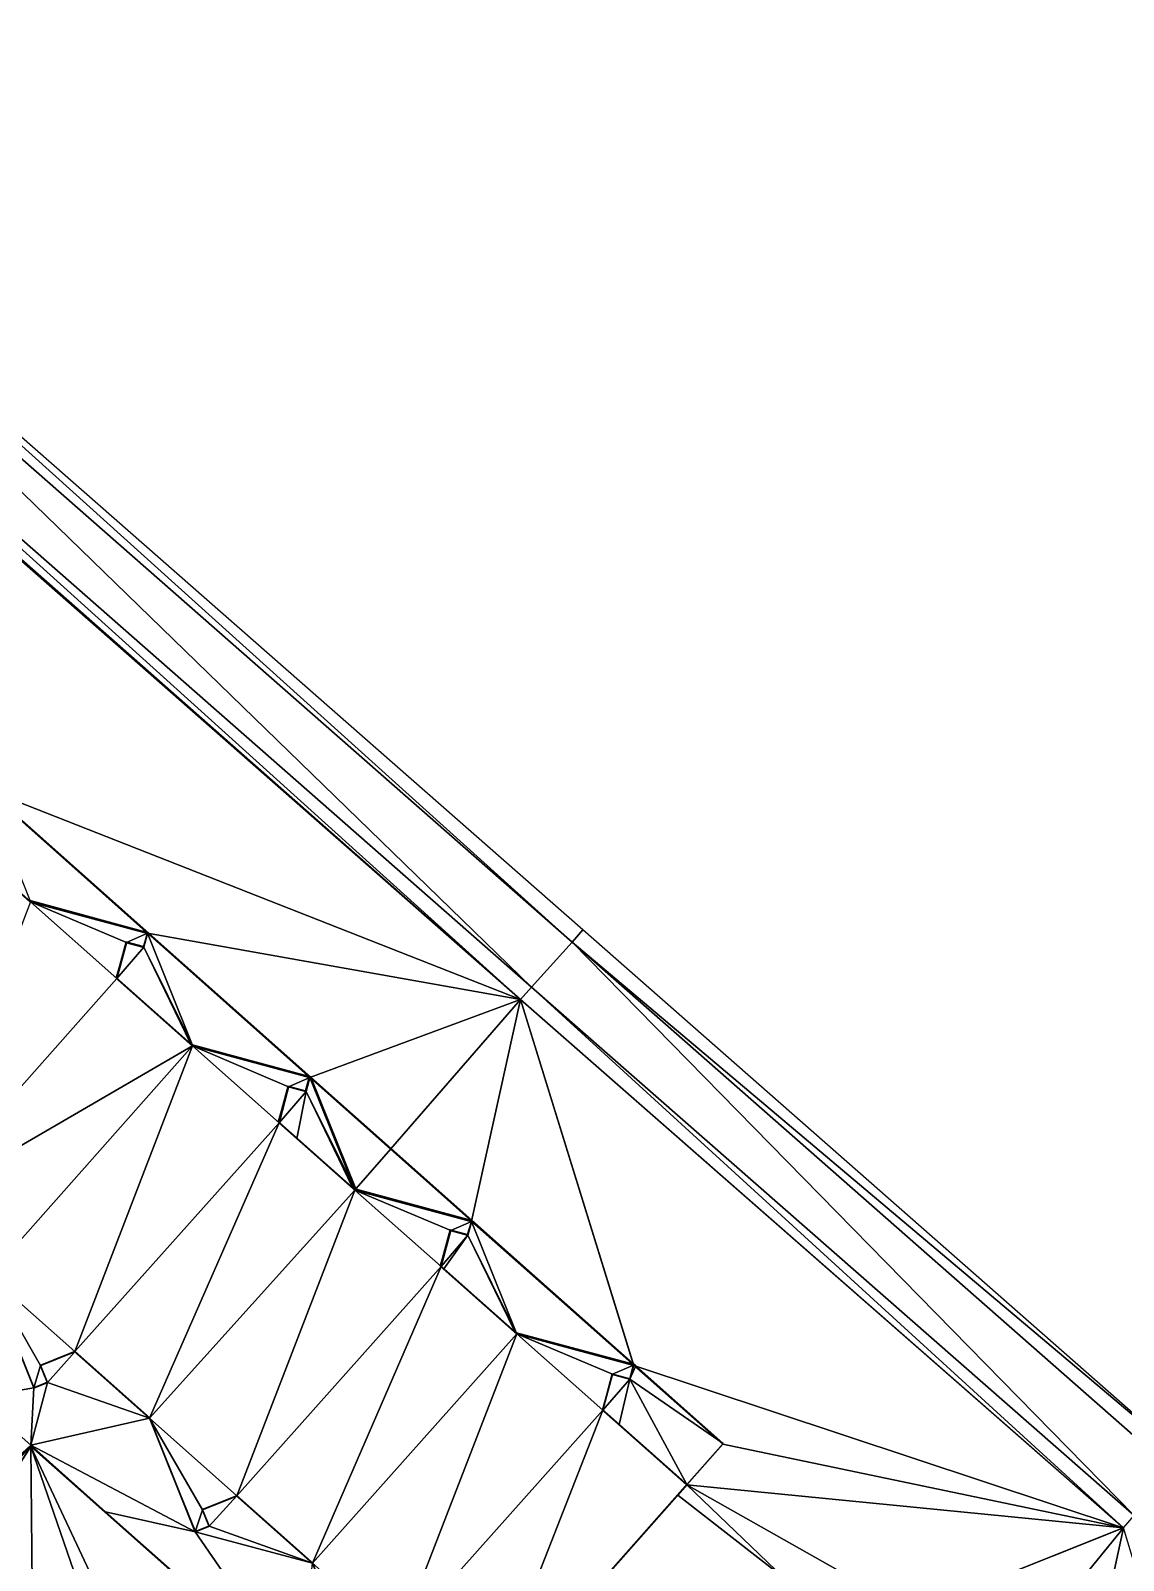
# Model space of a CAD drawing. Header units: metres. Extents: x 1634389 to 1634634, y 8249577 to 8249800.
# Drawn here: x 1634521.58 to 1634551.83, y 8249682.95 to 8249725.31 of the extents above; entities that cross this region are included whole.
import ezdxf

# ---------------------------------------------------------------- set-up
doc = ezdxf.new("R2010")
doc.units = ezdxf.units.M
doc.header["$LTSCALE"] = 2
doc.linetypes.add('CACHE2', pattern=[4.7625, 3.175, -1.5875])
for name, color, linetype in [('CONTOUR-BATIMENT', 5, 'Continuous'), ('MNT-02-ACCES PIETON PRIVE-FF-35', 40, 'Continuous'), ('MNT-02-BASSIN-FF-30', 205, 'Continuous'), ('MNT-02-BATIMENT FINI-FF-0', 1, 'Continuous'), ('MNT-02-ESPACE VERT-PRIVE-FF-30', 222, 'CACHE2')]:
    doc.layers.add(name, color=color, linetype=linetype)

msp = doc.modelspace()

# ---------------------------------------------------------------- linework, layer by layer
at = {"layer": 'CONTOUR-BATIMENT', "linetype": 'CACHE2', "ltscale": 0.05, "const_width": 0.05, "elevation": 0.55, "flags": 128}
msp.add_lwpolyline([(1634494.243, 8249725.281), (1634497.804, 8249724.321), (1634497.7, 8249723.935), (1634497.225, 8249724.062), (1634496.957, 8249723.067), (1634499.054, 8249721.203), (1634502.292, 8249720.331), (1634502.188, 8249719.944), (1634501.713, 8249720.072), (1634501.445, 8249719.077), (1634503.542, 8249717.213), (1634506.778, 8249716.346), (1634506.674, 8249715.959), (1634506.198, 8249716.086), (1634505.93, 8249715.092), (1634508.028, 8249713.228), (1634511.266, 8249712.355), (1634511.159, 8249711.974), (1634510.684, 8249712.102), (1634510.415, 8249711.106), (1634512.513, 8249709.242), (1634515.747, 8249708.371), (1634515.644, 8249707.989), (1634515.169, 8249708.116), (1634514.901, 8249707.121), (1634517.092, 8249705.176), (1634520.33, 8249704.304), (1634520.226, 8249703.917), (1634519.718, 8249704.062), (1634519.453, 8249703.076), (1634521.573, 8249701.186), (1634524.814, 8249700.317), (1634524.711, 8249699.93), (1634524.235, 8249700.057), (1634523.966, 8249699.063), (1634526.064, 8249697.199), (1634529.308, 8249696.325), (1634529.204, 8249695.938), (1634528.72, 8249696.069), (1634528.461, 8249695.071), (1634530.558, 8249693.207), (1634533.784, 8249692.337), (1634533.682, 8249691.959), (1634533.207, 8249692.087), (1634532.939, 8249691.091), (1634535.037, 8249689.228), (1634538.27, 8249688.356), (1634538.168, 8249687.974), (1634537.684, 8249688.105), (1634537.414, 8249687.116), (1634539.743, 8249685.048), (1634534.122, 8249678.692), (1634531.765, 8249680.765), (1634530.815, 8249680.384), (1634531.002, 8249679.917), (1634530.633, 8249679.764), (1634529.384, 8249682.875), (1634527.287, 8249684.739), (1634526.334, 8249684.357), (1634526.521, 8249683.9), (1634526.135, 8249683.745), (1634524.872, 8249686.894), (1634522.803, 8249688.734), (1634521.853, 8249688.35), (1634522.043, 8249687.879), (1634521.672, 8249687.73), (1634520.423, 8249690.842), (1634518.325, 8249692.706), (1634517.372, 8249692.324), (1634517.554, 8249691.87), (1634517.177, 8249691.722), (1634515.924, 8249694.833), (1634513.856, 8249696.67), (1634512.9, 8249696.287), (1634513.086, 8249695.825), (1634512.703, 8249695.666), (1634511.437, 8249698.82), (1634509.264, 8249700.751), (1634508.313, 8249700.369), (1634508.5, 8249699.903), (1634508.111, 8249699.746), (1634506.827, 8249702.93), (1634504.758, 8249704.77), (1634503.807, 8249704.389), (1634503.995, 8249703.919), (1634503.626, 8249703.766), (1634502.378, 8249706.878), (1634500.28, 8249708.741), (1634499.327, 8249708.359), (1634499.511, 8249707.9), (1634499.121, 8249707.747), (1634497.856, 8249710.9), (1634495.788, 8249712.738), (1634494.838, 8249712.357), (1634495.027, 8249711.885), (1634494.656, 8249711.736), (1634493.407, 8249714.848), (1634491.31, 8249716.712), (1634490.357, 8249716.33), (1634490.538, 8249715.875), (1634490.167, 8249715.727), (1634488.795, 8249719.15), (1634494.243, 8249725.281)], close=True, dxfattribs=at)
at = {"layer": 'MNT-02-ACCES PIETON PRIVE-FF-35', "linetype": 'ByBlock'}
for points in [[(1634520.397, 8249704.277, 99.179), (1634520.33, 8249704.304, 99.18), (1634524.768, 8249700.357, 99.18)], [(1634521.556, 8249701.229, 99.18), (1634524.768, 8249700.357, 99.18), (1634520.33, 8249704.304, 99.18)], [(1634524.768, 8249700.357, 99.18), (1634524.81, 8249700.346, 99.179), (1634520.397, 8249704.277, 99.179)], [(1634524.81, 8249700.346, 99.179), (1634524.862, 8249700.308, 99.179), (1634520.397, 8249704.277, 99.179)], [(1634524.212, 8249700.067, 99.18), (1634523.947, 8249699.081, 99.18), (1634524.235, 8249700.057, 99.18)], [(1634523.947, 8249699.081, 99.18), (1634523.967, 8249699.064, 99.18), (1634524.235, 8249700.057, 99.18)], [(1634523.967, 8249699.064, 99.18), (1634524.711, 8249699.93, 99.18), (1634524.235, 8249700.057, 99.18)], [(1634524.215, 8249700.077, 99.18), (1634524.212, 8249700.067, 99.18), (1634524.235, 8249700.057, 99.18)], [(1634524.255, 8249700.067, 99.18), (1634524.215, 8249700.077, 99.18), (1634524.235, 8249700.057, 99.18)], [(1634524.711, 8249699.93, 99.18), (1634524.255, 8249700.067, 99.18), (1634524.235, 8249700.057, 99.18)], [(1634524.705, 8249699.946, 99.18), (1634524.255, 8249700.067, 99.18), (1634524.711, 8249699.93, 99.18)], [(1634524.814, 8249700.317, 99.18), (1634524.705, 8249699.946, 99.18), (1634524.711, 8249699.93, 99.18)], [(1634524.8, 8249700.311, 99.18), (1634524.705, 8249699.946, 99.18), (1634524.814, 8249700.317, 99.18)], [(1634526.05, 8249697.235, 99.18), (1634524.814, 8249700.317, 99.18), (1634524.711, 8249699.93, 99.18)], [(1634524.803, 8249700.32, 99.18), (1634524.8, 8249700.311, 99.18), (1634524.814, 8249700.317, 99.18)], [(1634524.804, 8249700.326, 99.18), (1634524.803, 8249700.32, 99.18), (1634524.814, 8249700.317, 99.18)], [(1634524.81, 8249700.346, 99.179), (1634524.804, 8249700.326, 99.18), (1634524.814, 8249700.317, 99.18)], [(1634524.862, 8249700.308, 99.179), (1634524.81, 8249700.346, 99.179), (1634524.814, 8249700.317, 99.18)], [(1634524.862, 8249700.308, 99.179), (1634524.814, 8249700.317, 99.18), (1634529.256, 8249696.371, 99.18)], [(1634529.256, 8249696.371, 99.18), (1634524.814, 8249700.317, 99.18), (1634526.05, 8249697.235, 99.18)], [(1634529.256, 8249696.371, 99.18), (1634529.296, 8249696.36, 99.179), (1634524.862, 8249700.308, 99.179)], [(1634529.296, 8249696.36, 99.179), (1634529.333, 8249696.334, 99.179), (1634524.862, 8249700.308, 99.179)], [(1634523.967, 8249699.063, 99.18), (1634526.015, 8249697.245, 99.18), (1634524.711, 8249699.93, 99.18)], [(1634523.967, 8249699.064, 99.18), (1634523.967, 8249699.063, 99.18), (1634524.711, 8249699.93, 99.18)], [(1634526.046, 8249697.236, 99.18), (1634526.05, 8249697.235, 99.18), (1634524.711, 8249699.93, 99.18)], [(1634526.015, 8249697.245, 99.18), (1634526.046, 8249697.236, 99.18), (1634524.711, 8249699.93, 99.18)], [(1634529.282, 8249696.313, 99.18), (1634529.179, 8249695.958, 99.18), (1634529.204, 8249695.938, 99.18)], [(1634529.282, 8249696.313, 99.18), (1634529.204, 8249695.938, 99.18), (1634529.308, 8249696.325, 99.18)], [(1634529.204, 8249695.938, 99.18), (1634530.542, 8249693.247, 99.18), (1634529.308, 8249696.325, 99.18)], [(1634529.287, 8249696.33, 99.18), (1634529.282, 8249696.313, 99.18), (1634529.308, 8249696.325, 99.18)], [(1634529.29, 8249696.341, 99.18), (1634529.287, 8249696.33, 99.18), (1634529.308, 8249696.325, 99.18)], [(1634529.296, 8249696.36, 99.179), (1634529.29, 8249696.341, 99.18), (1634529.308, 8249696.325, 99.18)], [(1634529.333, 8249696.334, 99.179), (1634529.296, 8249696.36, 99.179), (1634529.308, 8249696.325, 99.18)], [(1634529.333, 8249696.334, 99.179), (1634529.308, 8249696.325, 99.18), (1634530.542, 8249693.247, 99.18)], [(1634531.558, 8249694.357, 99.136), (1634529.333, 8249696.334, 99.179), (1634530.584, 8249693.236, 99.179)], [(1634530.584, 8249693.236, 99.179), (1634529.333, 8249696.334, 99.179), (1634530.542, 8249693.247, 99.18)], [(1634528.698, 8249696.079, 99.18), (1634528.433, 8249695.095, 99.18), (1634528.72, 8249696.069, 99.18)], [(1634528.433, 8249695.095, 99.18), (1634528.461, 8249695.071, 99.18), (1634528.72, 8249696.069, 99.18)], [(1634528.461, 8249695.071, 99.18), (1634529.204, 8249695.938, 99.18), (1634528.72, 8249696.069, 99.18)], [(1634528.948, 8249694.638, 99.18), (1634529.204, 8249695.938, 99.18), (1634528.461, 8249695.071, 99.18)], [(1634528.7, 8249696.087, 99.18), (1634528.698, 8249696.079, 99.18), (1634528.72, 8249696.069, 99.18)], [(1634528.738, 8249696.077, 99.18), (1634528.7, 8249696.087, 99.18), (1634528.72, 8249696.069, 99.18)], [(1634529.179, 8249695.958, 99.18), (1634528.738, 8249696.077, 99.18), (1634528.72, 8249696.069, 99.18)], [(1634529.179, 8249695.958, 99.18), (1634528.72, 8249696.069, 99.18), (1634529.204, 8249695.938, 99.18)], [(1634528.948, 8249694.638, 99.18), (1634530.501, 8249693.259, 99.18), (1634529.204, 8249695.938, 99.18)], [(1634530.501, 8249693.259, 99.18), (1634530.538, 8249693.249, 99.18), (1634529.204, 8249695.938, 99.18)], [(1634530.538, 8249693.249, 99.18), (1634530.542, 8249693.247, 99.18), (1634529.204, 8249695.938, 99.18)], [(1634528.433, 8249695.095, 99.18), (1634528.433, 8249695.095, 99.18), (1634528.461, 8249695.071, 99.18)], [(1634528.433, 8249695.095, 99.18), (1634528.46, 8249695.071, 99.18), (1634528.461, 8249695.071, 99.18)], [(1634528.46, 8249695.071, 99.18), (1634528.948, 8249694.638, 99.18), (1634528.461, 8249695.071, 99.18)], [(1634530.584, 8249693.236, 99.179), (1634533.782, 8249692.374, 99.179), (1634531.558, 8249694.357, 99.136)], [(1634533.782, 8249692.374, 99.179), (1634533.792, 8249692.371, 99.179), (1634531.558, 8249694.357, 99.136)], [(1634533.185, 8249692.097, 99.18), (1634532.919, 8249691.109, 99.18), (1634533.207, 8249692.087, 99.18)], [(1634532.919, 8249691.109, 99.18), (1634532.939, 8249691.091, 99.18), (1634533.207, 8249692.087, 99.18)], [(1634532.939, 8249691.091, 99.18), (1634533.682, 8249691.959, 99.18), (1634533.207, 8249692.087, 99.18)], [(1634533.186, 8249692.101, 99.18), (1634533.185, 8249692.097, 99.18), (1634533.207, 8249692.087, 99.18)], [(1634533.218, 8249692.092, 99.18), (1634533.186, 8249692.101, 99.18), (1634533.207, 8249692.087, 99.18)], [(1634533.665, 8249691.972, 99.18), (1634533.218, 8249692.092, 99.18), (1634533.207, 8249692.087, 99.18)], [(1634533.665, 8249691.972, 99.18), (1634533.207, 8249692.087, 99.18), (1634533.682, 8249691.959, 99.18)], [(1634533.769, 8249692.331, 99.18), (1634533.665, 8249691.972, 99.18), (1634533.682, 8249691.959, 99.18)], [(1634535.023, 8249689.263, 99.18), (1634533.784, 8249692.337, 99.18), (1634533.682, 8249691.959, 99.18)], [(1634533.784, 8249692.337, 99.18), (1634533.769, 8249692.331, 99.18), (1634533.682, 8249691.959, 99.18)], [(1634533.772, 8249692.341, 99.18), (1634533.769, 8249692.331, 99.18), (1634533.784, 8249692.337, 99.18)], [(1634533.782, 8249692.374, 99.179), (1634533.772, 8249692.341, 99.18), (1634533.792, 8249692.371, 99.179)], [(1634533.792, 8249692.371, 99.179), (1634533.772, 8249692.341, 99.18), (1634533.784, 8249692.337, 99.18)], [(1634533.792, 8249692.371, 99.179), (1634533.784, 8249692.337, 99.18), (1634538.219, 8249688.401, 99.18)], [(1634535.023, 8249689.263, 99.18), (1634538.219, 8249688.401, 99.18), (1634533.784, 8249692.337, 99.18)], [(1634538.219, 8249688.401, 99.18), (1634538.256, 8249688.403, 99.179), (1634533.792, 8249692.371, 99.179)], [(1634532.939, 8249691.091, 99.18), (1634533.018, 8249691.021, 99.18), (1634533.682, 8249691.959, 99.18)], [(1634533.018, 8249691.021, 99.18), (1634534.987, 8249689.273, 99.18), (1634533.682, 8249691.959, 99.18)], [(1634534.987, 8249689.273, 99.18), (1634535.019, 8249689.264, 99.18), (1634533.682, 8249691.959, 99.18)], [(1634535.019, 8249689.264, 99.18), (1634535.023, 8249689.263, 99.18), (1634533.682, 8249691.959, 99.18)], [(1634521.672, 8249687.73, 99.18), (1634520.423, 8249690.842, 99.18), (1634520.091, 8249687.467, 99.14)], [(1634522.8, 8249688.73, 99.18), (1634521.853, 8249688.35, 99.18), (1634522.043, 8249687.879, 99.18)], [(1634524.872, 8249686.894, 99.18), (1634522.804, 8249688.732, 99.18), (1634522.043, 8249687.879, 99.18)], [(1634522.804, 8249688.732, 99.18), (1634522.8, 8249688.73, 99.18), (1634522.043, 8249687.879, 99.18)], [(1634522.04, 8249687.884, 99.18), (1634522.043, 8249687.879, 99.18), (1634521.853, 8249688.35, 99.18)], [(1634538.158, 8249687.983, 99.18), (1634538.168, 8249687.974, 99.18), (1634538.257, 8249688.35, 99.18)], [(1634538.27, 8249688.356, 99.18), (1634538.257, 8249688.35, 99.18), (1634538.168, 8249687.974, 99.18)], [(1634538.332, 8249688.336, 99.178), (1634538.27, 8249688.356, 99.18), (1634538.168, 8249687.974, 99.18)], [(1634540.751, 8249686.185, 99.124), (1634538.332, 8249688.336, 99.178), (1634538.168, 8249687.974, 99.18)], [(1634538.219, 8249688.401, 99.18), (1634538.26, 8249688.39, 99.179), (1634538.256, 8249688.403, 99.179)], [(1634538.26, 8249688.39, 99.179), (1634538.268, 8249688.388, 99.179), (1634538.256, 8249688.403, 99.179)], [(1634538.268, 8249688.388, 99.179), (1634538.332, 8249688.336, 99.178), (1634538.256, 8249688.403, 99.179)], [(1634538.26, 8249688.359, 99.18), (1634538.257, 8249688.35, 99.18), (1634538.27, 8249688.356, 99.18)], [(1634538.261, 8249688.364, 99.18), (1634538.26, 8249688.359, 99.18), (1634538.27, 8249688.356, 99.18)], [(1634538.264, 8249688.376, 99.18), (1634538.261, 8249688.364, 99.18), (1634538.27, 8249688.356, 99.18)], [(1634538.268, 8249688.388, 99.179), (1634538.264, 8249688.376, 99.18), (1634538.27, 8249688.356, 99.18)], [(1634538.332, 8249688.336, 99.178), (1634538.268, 8249688.388, 99.179), (1634538.27, 8249688.356, 99.18)], [(1634521.672, 8249687.73, 99.18), (1634520.091, 8249687.467, 99.14), (1634521.585, 8249686.14, 99.14)], [(1634521.585, 8249686.14, 99.14), (1634524.872, 8249686.894, 99.18), (1634522.043, 8249687.879, 99.18)], [(1634521.672, 8249687.73, 99.18), (1634521.585, 8249686.14, 99.14), (1634522.043, 8249687.879, 99.18)], [(1634522.04, 8249687.884, 99.18), (1634521.672, 8249687.73, 99.18), (1634522.043, 8249687.879, 99.18)], [(1634537.67, 8249688.11, 99.18), (1634537.405, 8249687.125, 99.18), (1634537.684, 8249688.105, 99.18)], [(1634537.405, 8249687.125, 99.18), (1634537.414, 8249687.116, 99.18), (1634537.684, 8249688.105, 99.18)], [(1634537.414, 8249687.116, 99.18), (1634538.168, 8249687.974, 99.18), (1634537.684, 8249688.105, 99.18)], [(1634537.414, 8249687.116, 99.18), (1634537.414, 8249687.116, 99.18), (1634538.168, 8249687.974, 99.18)], [(1634537.414, 8249687.116, 99.18), (1634537.867, 8249686.714, 99.18), (1634538.168, 8249687.974, 99.18)], [(1634537.671, 8249688.114, 99.18), (1634537.67, 8249688.11, 99.18), (1634537.684, 8249688.105, 99.18)], [(1634537.693, 8249688.108, 99.18), (1634537.671, 8249688.114, 99.18), (1634537.684, 8249688.105, 99.18)], [(1634538.158, 8249687.983, 99.18), (1634537.693, 8249688.108, 99.18), (1634537.684, 8249688.105, 99.18)], [(1634538.168, 8249687.974, 99.18), (1634538.158, 8249687.983, 99.18), (1634537.684, 8249688.105, 99.18)], [(1634537.867, 8249686.714, 99.18), (1634539.742, 8249685.05, 99.18), (1634538.168, 8249687.974, 99.18)], [(1634540.751, 8249686.185, 99.124), (1634538.168, 8249687.974, 99.18), (1634539.742, 8249685.05, 99.18)], [(1634520.091, 8249687.467, 99.14), (1634517.353, 8249682.256, 98.979), (1634521.585, 8249686.14, 99.14)], [(1634524.872, 8249686.894, 99.18), (1634521.585, 8249686.14, 99.14), (1634526.135, 8249683.745, 99.18)], [(1634526.141, 8249683.763, 99.18), (1634524.872, 8249686.894, 99.18), (1634526.135, 8249683.745, 99.18)], [(1634537.867, 8249686.714, 99.18), (1634539.741, 8249685.048, 99.18), (1634539.742, 8249685.049, 99.18)], [(1634537.867, 8249686.714, 99.18), (1634539.742, 8249685.049, 99.18), (1634539.742, 8249685.05, 99.18)], [(1634521.585, 8249686.127, 99.14), (1634521.585, 8249686.14, 99.14), (1634517.353, 8249682.256, 98.979)], [(1634517.353, 8249682.256, 98.979), (1634517.796, 8249681.863, 98.976), (1634521.585, 8249686.127, 99.14)], [(1634523.657, 8249684.298, 99.14), (1634526.135, 8249683.745, 99.18), (1634521.585, 8249686.14, 99.14)], [(1634521.585, 8249686.127, 99.14), (1634521.589, 8249686.132, 99.14), (1634521.585, 8249686.14, 99.14)], [(1634521.589, 8249686.132, 99.14), (1634523.657, 8249684.298, 99.14), (1634521.585, 8249686.14, 99.14)], [(1634527.287, 8249684.739, 99.18), (1634526.334, 8249684.357, 99.18), (1634526.521, 8249683.9, 99.18)], [(1634526.334, 8249684.357, 99.18), (1634526.516, 8249683.903, 99.18), (1634526.521, 8249683.9, 99.18)], [(1634529.384, 8249682.875, 99.18), (1634527.287, 8249684.739, 99.18), (1634526.521, 8249683.9, 99.18)], [(1634523.657, 8249684.298, 99.14), (1634529.045, 8249679.522, 99.14), (1634526.135, 8249683.745, 99.18)], [(1634526.135, 8249683.745, 99.18), (1634529.384, 8249682.875, 99.18), (1634526.521, 8249683.9, 99.18)], [(1634526.145, 8249683.754, 99.18), (1634526.135, 8249683.745, 99.18), (1634526.521, 8249683.9, 99.18)], [(1634526.145, 8249683.754, 99.18), (1634526.141, 8249683.763, 99.18), (1634526.135, 8249683.745, 99.18)], [(1634529.045, 8249679.522, 99.14), (1634529.384, 8249682.875, 99.18), (1634526.135, 8249683.745, 99.18)], [(1634526.516, 8249683.903, 99.18), (1634526.145, 8249683.754, 99.18), (1634526.521, 8249683.9, 99.18)]]:
    msp.add_3dface(points, dxfattribs=at)
at = {"layer": 'MNT-02-BASSIN-FF-30', "color": 1, "linetype": 'ByBlock'}
for points in [[(1634536.57, 8249700.07, 98.78), (1634511.745, 8249722.462, 99.08), (1634511.448, 8249722.124, 98.78)], [(1634536.867, 8249700.408, 99.08), (1634511.745, 8249722.462, 99.08), (1634536.57, 8249700.07, 98.78)], [(1634535.44, 8249698.821, 98.73), (1634511.448, 8249722.124, 98.78), (1634510.333, 8249720.886, 98.73)], [(1634536.57, 8249700.07, 98.78), (1634511.448, 8249722.124, 98.78), (1634535.44, 8249698.821, 98.73)], [(1634510.036, 8249720.548, 99.03), (1634535.143, 8249698.483, 99.03), (1634510.333, 8249720.886, 98.73)], [(1634535.143, 8249698.483, 99.03), (1634535.44, 8249698.821, 98.73), (1634510.333, 8249720.886, 98.73)], [(1634536.57, 8249700.07, 98.78), (1634535.44, 8249698.821, 98.73), (1634552.123, 8249684.195, 98.5)], [(1634553.533, 8249685.756, 98.85), (1634536.867, 8249700.408, 99.08), (1634536.57, 8249700.07, 98.78)], [(1634552.123, 8249684.195, 98.5), (1634553.304, 8249685.359, 98.55), (1634536.57, 8249700.07, 98.78)], [(1634553.533, 8249685.756, 98.85), (1634536.57, 8249700.07, 98.78), (1634553.304, 8249685.359, 98.55)], [(1634535.143, 8249698.483, 99.03), (1634551.826, 8249683.857, 98.8), (1634535.44, 8249698.821, 98.73)], [(1634535.44, 8249698.821, 98.73), (1634551.826, 8249683.857, 98.8), (1634552.123, 8249684.195, 98.5)]]:
    msp.add_3dface(points, dxfattribs=at)
at = {"layer": 'MNT-02-BATIMENT FINI-FF-0', "color": 5, "linetype": 'ByBlock'}
for points in [[(1634518.325, 8249692.706, 99.53), (1634523.966, 8249699.063, 99.53), (1634521.573, 8249701.186, 99.53)], [(1634523.966, 8249699.063, 99.53), (1634524.235, 8249700.057, 99.53), (1634521.573, 8249701.186, 99.53)], [(1634524.235, 8249700.057, 99.53), (1634524.814, 8249700.317, 99.53), (1634521.573, 8249701.186, 99.53)], [(1634524.235, 8249700.057, 99.53), (1634524.711, 8249699.93, 99.53), (1634524.814, 8249700.317, 99.53)], [(1634518.325, 8249692.706, 99.53), (1634526.064, 8249697.199, 99.53), (1634523.966, 8249699.063, 99.53)], [(1634518.325, 8249692.706, 99.53), (1634520.423, 8249690.842, 99.53), (1634526.064, 8249697.199, 99.53)], [(1634520.423, 8249690.842, 99.53), (1634522.803, 8249688.734, 99.53), (1634526.064, 8249697.199, 99.53)], [(1634522.803, 8249688.734, 99.53), (1634528.461, 8249695.071, 99.53), (1634526.064, 8249697.199, 99.53)], [(1634528.461, 8249695.071, 99.53), (1634528.72, 8249696.069, 99.53), (1634526.064, 8249697.199, 99.53)], [(1634528.72, 8249696.069, 99.53), (1634529.308, 8249696.325, 99.53), (1634526.064, 8249697.199, 99.53)], [(1634528.72, 8249696.069, 99.53), (1634529.204, 8249695.938, 99.53), (1634529.308, 8249696.325, 99.53)], [(1634522.803, 8249688.734, 99.53), (1634524.872, 8249686.894, 99.53), (1634528.461, 8249695.071, 99.53)], [(1634524.872, 8249686.894, 99.53), (1634530.558, 8249693.207, 99.53), (1634528.461, 8249695.071, 99.53)], [(1634524.872, 8249686.894, 99.53), (1634527.287, 8249684.739, 99.53), (1634530.558, 8249693.207, 99.53)], [(1634527.287, 8249684.739, 99.53), (1634532.939, 8249691.091, 99.53), (1634530.558, 8249693.207, 99.53)], [(1634532.939, 8249691.091, 99.53), (1634533.207, 8249692.087, 99.53), (1634530.558, 8249693.207, 99.53)], [(1634533.207, 8249692.087, 99.53), (1634533.784, 8249692.337, 99.53), (1634530.558, 8249693.207, 99.53)], [(1634533.207, 8249692.087, 99.53), (1634533.682, 8249691.959, 99.53), (1634533.784, 8249692.337, 99.53)], [(1634520.423, 8249690.842, 99.53), (1634521.672, 8249687.73, 99.53), (1634521.853, 8249688.35, 99.53)], [(1634520.423, 8249690.842, 99.53), (1634521.853, 8249688.35, 99.53), (1634522.803, 8249688.734, 99.53)], [(1634527.287, 8249684.739, 99.53), (1634529.384, 8249682.875, 99.53), (1634532.939, 8249691.091, 99.53)], [(1634529.384, 8249682.875, 99.53), (1634535.037, 8249689.228, 99.53), (1634532.939, 8249691.091, 99.53)], [(1634529.384, 8249682.875, 99.53), (1634531.765, 8249680.765, 99.53), (1634535.037, 8249689.228, 99.53)], [(1634531.765, 8249680.765, 99.53), (1634537.414, 8249687.116, 99.53), (1634535.037, 8249689.228, 99.53)], [(1634537.414, 8249687.116, 99.53), (1634537.684, 8249688.105, 99.53), (1634535.037, 8249689.228, 99.53)], [(1634537.684, 8249688.105, 99.53), (1634538.27, 8249688.356, 99.53), (1634535.037, 8249689.228, 99.53)], [(1634521.672, 8249687.73, 99.53), (1634522.043, 8249687.879, 99.53), (1634521.853, 8249688.35, 99.53)], [(1634537.684, 8249688.105, 99.53), (1634538.168, 8249687.974, 99.53), (1634538.27, 8249688.356, 99.53)], [(1634524.872, 8249686.894, 99.53), (1634526.135, 8249683.745, 99.53), (1634526.334, 8249684.357, 99.53)], [(1634524.872, 8249686.894, 99.53), (1634526.334, 8249684.357, 99.53), (1634527.287, 8249684.739, 99.53)], [(1634531.765, 8249680.765, 99.53), (1634534.122, 8249678.692, 99.53), (1634537.414, 8249687.116, 99.53)], [(1634534.122, 8249678.692, 99.53), (1634539.743, 8249685.048, 99.53), (1634537.414, 8249687.116, 99.53)], [(1634526.135, 8249683.745, 99.53), (1634526.521, 8249683.9, 99.53), (1634526.334, 8249684.357, 99.53)]]:
    msp.add_3dface(points, dxfattribs=at)
at = {"layer": 'MNT-02-ESPACE VERT-PRIVE-FF-30', "linetype": 'ByBlock'}
for points in [[(1634510.068, 8249720.585, 98.997), (1634510.036, 8249720.548, 99.03), (1634535.143, 8249698.483, 99.03)], [(1634520.33, 8249704.304, 99.23), (1634535.143, 8249698.483, 99.03), (1634510.036, 8249720.548, 99.03)], [(1634535.143, 8249698.483, 99.03), (1634520.33, 8249704.304, 99.23), (1634520.331, 8249704.303, 99.23)], [(1634535.143, 8249698.483, 99.03), (1634520.331, 8249704.303, 99.23), (1634524.817, 8249700.316, 99.23)], [(1634535.143, 8249698.483, 99.03), (1634524.817, 8249700.316, 99.23), (1634529.309, 8249696.325, 99.23)], [(1634535.143, 8249698.483, 99.03), (1634529.309, 8249696.325, 99.23), (1634531.543, 8249694.34, 99.187)], [(1634535.143, 8249698.483, 99.03), (1634531.543, 8249694.34, 99.187), (1634533.786, 8249692.346, 99.23)], [(1634535.143, 8249698.483, 99.03), (1634533.786, 8249692.346, 99.23), (1634538.268, 8249688.363, 99.23)], [(1634535.143, 8249698.483, 99.03), (1634538.28, 8249688.353, 99.23), (1634551.823, 8249683.858, 98.8)], [(1634535.143, 8249698.483, 99.03), (1634538.268, 8249688.363, 99.23), (1634538.28, 8249688.353, 99.23)], [(1634540.737, 8249686.17, 99.174), (1634551.823, 8249683.858, 98.8), (1634538.28, 8249688.353, 99.23)], [(1634521.585, 8249686.107, 99.189), (1634521.574, 8249686.117, 99.189), (1634519.377, 8249682.664, 99.07)], [(1634521.585, 8249686.107, 99.189), (1634519.377, 8249682.664, 99.07), (1634521.663, 8249678.424, 99)], [(1634521.663, 8249678.424, 99), (1634525.066, 8249676.018, 99.015), (1634521.585, 8249686.107, 99.189)], [(1634529.036, 8249679.489, 99.189), (1634521.585, 8249686.107, 99.189), (1634525.881, 8249676.942, 99.056)], [(1634525.881, 8249676.942, 99.056), (1634521.585, 8249686.107, 99.189), (1634525.066, 8249676.018, 99.015)], [(1634539.744, 8249685.048, 99.23), (1634551.824, 8249683.857, 98.8), (1634540.737, 8249686.17, 99.174)], [(1634551.823, 8249683.858, 98.8), (1634540.737, 8249686.17, 99.174), (1634551.824, 8249683.857, 98.8)], [(1634539.743, 8249685.048, 99.23), (1634539.49, 8249684.762, 99.23), (1634542.415, 8249682.478, 99)], [(1634539.744, 8249685.048, 99.23), (1634539.743, 8249685.048, 99.23), (1634542.415, 8249682.478, 99)], [(1634545.978, 8249681.516, 99), (1634551.824, 8249683.857, 98.8), (1634539.744, 8249685.048, 99.23)], [(1634539.744, 8249685.048, 99.23), (1634542.415, 8249682.478, 99), (1634545.978, 8249681.516, 99)], [(1634542.415, 8249682.478, 99), (1634539.49, 8249684.762, 99.23), (1634534.122, 8249678.692, 99.23)], [(1634534.129, 8249678.709, 99.23), (1634534.122, 8249678.692, 99.23), (1634539.49, 8249684.762, 99.23)], [(1634551.824, 8249683.857, 98.8), (1634545.978, 8249681.516, 99), (1634551.825, 8249683.856, 98.8)], [(1634548.271, 8249679.477, 99), (1634551.825, 8249683.856, 98.8), (1634545.978, 8249681.516, 99)], [(1634551.826, 8249683.855, 98.8), (1634551.825, 8249683.856, 98.8), (1634548.271, 8249679.477, 99)], [(1634548.271, 8249679.477, 99), (1634550.465, 8249677.529, 99), (1634551.826, 8249683.855, 98.8)], [(1634551.827, 8249683.854, 98.8), (1634551.826, 8249683.855, 98.8), (1634550.465, 8249677.529, 99)], [(1634550.465, 8249677.529, 99), (1634554.95, 8249673.546, 99), (1634551.827, 8249683.854, 98.8)]]:
    msp.add_3dface(points, dxfattribs=at)

doc.saveas('drawing.dxf')
